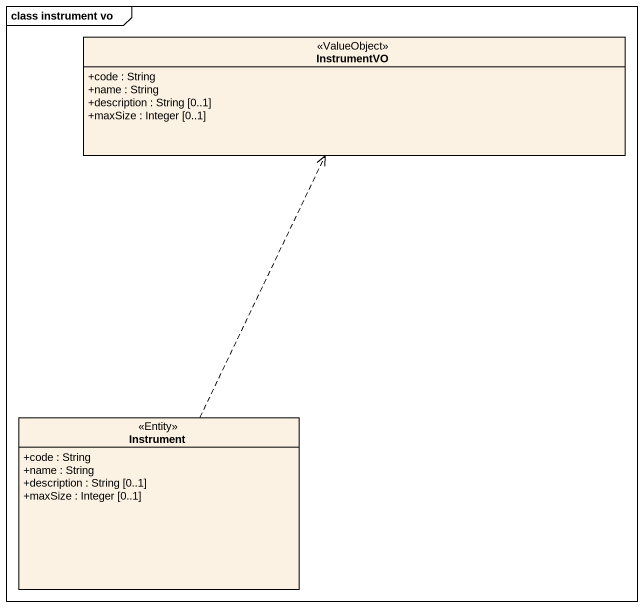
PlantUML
@startuml
mainframe class instrument vo
hide circle
hide empty members
skinparam classAttributeIconSize 0
class InstrumentVO <<ValueObject>> {
  +code : String
  +name : String
  +description : String [0..1]
  +maxSize : Integer [0..1]
}
class Instrument <<Entity>> {
  +code : String
  +name : String
  +description : String [0..1]
  +maxSize : Integer [0..1]
}
Instrument .up.> InstrumentVO
@enduml
